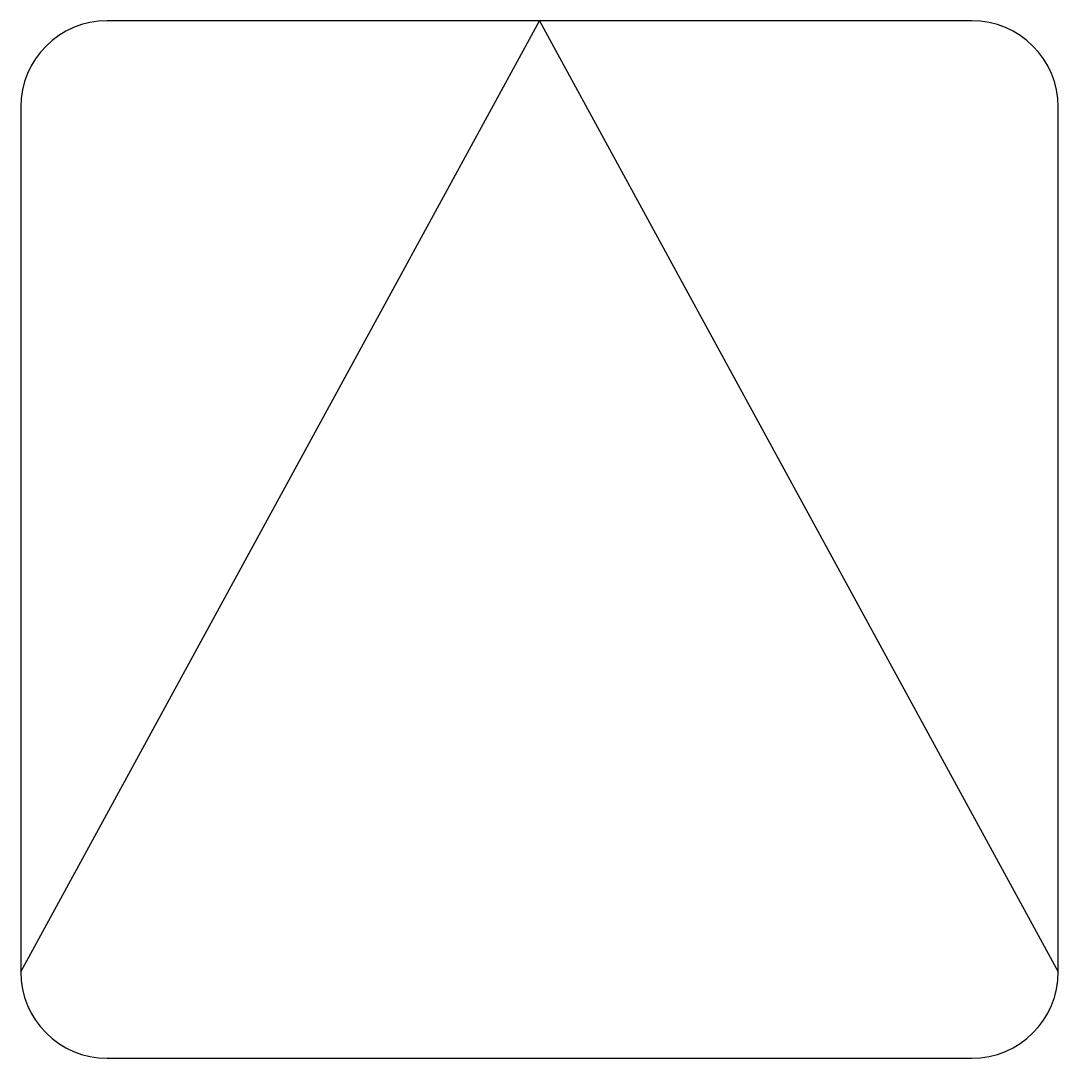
# Model space of a CAD drawing. Extents: x -3 to 3, y -3 to 3.
import ezdxf

# ---------------------------------------------------------------- set-up
doc = ezdxf.new("R2010")
doc.units = 0
doc.header["$LTSCALE"] = 0.01
doc.layers.add('VEILIG', color=7, linetype='CONTINUOUS')

msp = doc.modelspace()

# ---------------------------------------------------------------- linework, layer by layer
at = {"layer": 'VEILIG', "color": 0}
for p, q in [((2.5, 3), (-2.5, 3)), ((-3, 2.5), (-3, -2.5)), ((3, -2.5), (3, 2.5)), ((-2.5, -3), (2.5, -3))]:
    msp.add_line(p, q, dxfattribs=at)
msp.add_lwpolyline([(-3, -2.5), (0, 3), (3, -2.5)], dxfattribs=at)
for centre, start, end in [((-2.5, 2.5), 90, 180), ((2.5, 2.5), 0, 90), ((-2.5, -2.5), 180, 270), ((2.5, -2.5), 270, 0)]:
    msp.add_arc(centre, 0.5, start, end, dxfattribs=at)

doc.saveas('drawing.dxf')
